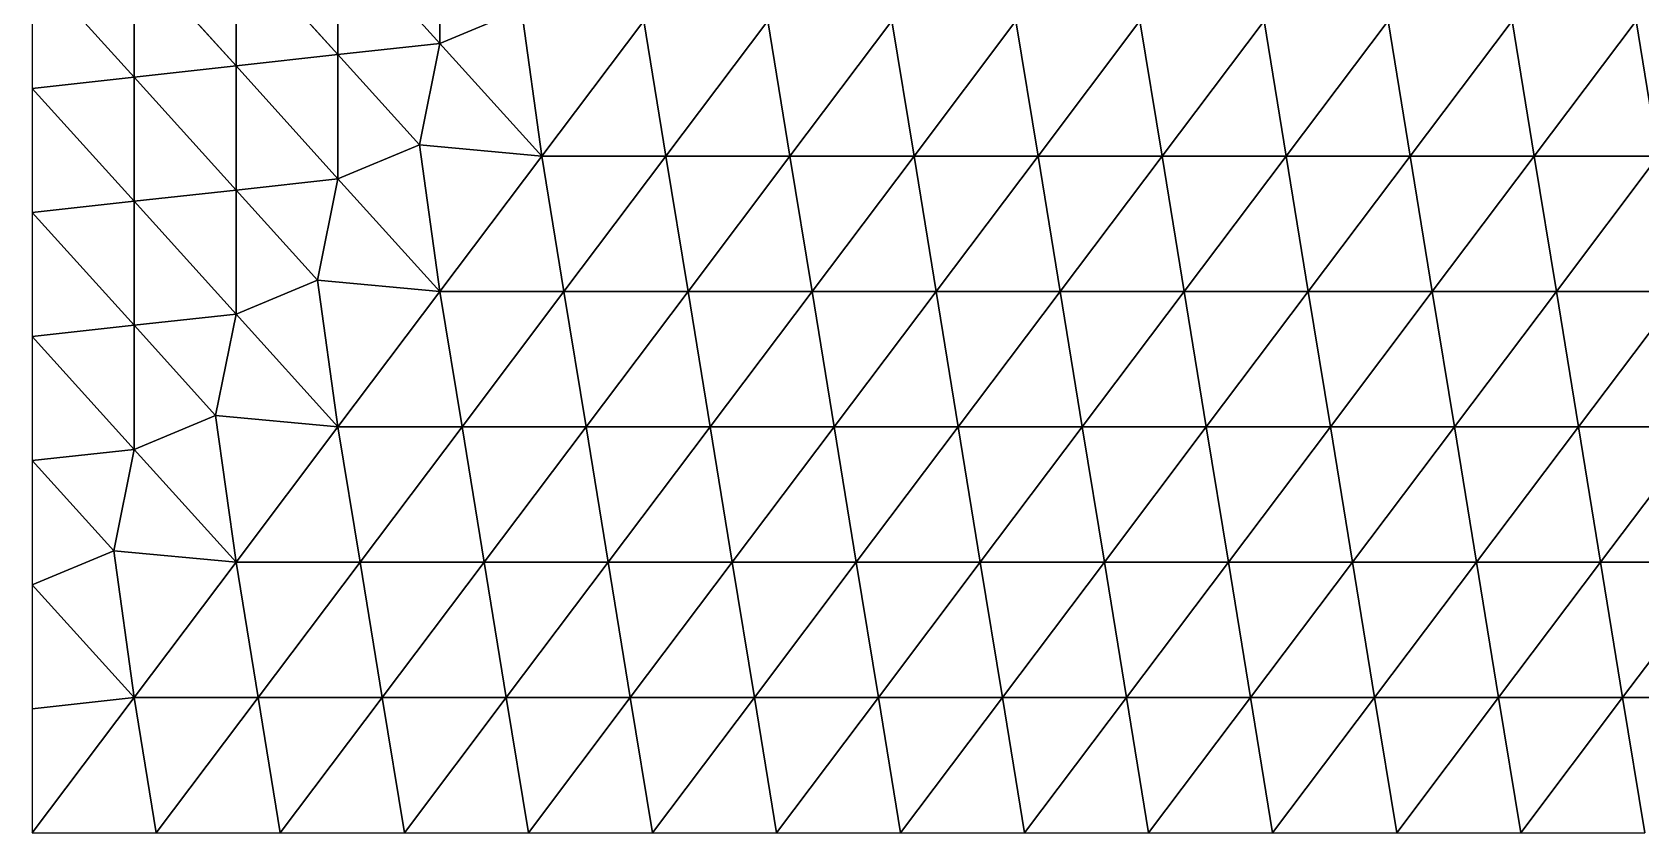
# Model space of a CAD drawing. Extents: x 100 to 350, y 100 to 150.
# Drawn here: x 100 to 120.26, y 100 to 110.08 of the extents above; entities that cross this region are included whole.
import ezdxf

# ---------------------------------------------------------------- set-up
doc = ezdxf.new("R2010")
doc.units = 0

msp = doc.modelspace()

# ---------------------------------------------------------------- linework, layer by layer
at = {"color": 1}
for p, q in [((105.136, 111.505), (105.136, 109.942)), ((105.136, 109.942), (105.136, 111.505)), ((103.852, 109.801), (103.852, 111.363)), ((105.136, 109.942), (103.852, 111.363)), ((103.852, 111.363), (103.852, 109.801)), ((103.852, 111.363), (105.136, 109.942)), ((101.284, 109.517), (101.284, 111.079)), ((102.568, 109.659), (101.284, 111.079)), ((101.284, 111.079), (101.284, 109.517)), ((101.284, 111.079), (102.568, 109.659)), ((102.568, 111.221), (103.852, 109.801)), ((102.568, 111.221), (102.568, 109.659)), ((103.852, 109.801), (102.568, 111.221)), ((102.568, 109.659), (102.568, 111.221)), ((100, 110.938), (101.284, 109.517)), ((101.284, 109.517), (100, 110.938)), ((105.136, 109.942), (106.163, 110.368)), ((106.163, 110.368), (105.136, 109.942)), ((106.163, 110.368), (106.42, 108.522)), ((106.42, 108.522), (106.163, 110.368)), ((106.42, 108.522), (107.704, 110.226)), ((107.704, 110.226), (106.42, 108.522)), ((107.704, 110.226), (107.983, 108.522)), ((107.983, 108.522), (107.704, 110.226)), ((109.267, 110.226), (107.983, 108.522)), ((107.983, 108.522), (109.267, 110.226)), ((109.267, 110.226), (109.545, 108.522)), ((109.545, 108.522), (109.267, 110.226)), ((110.829, 110.226), (109.545, 108.522)), ((109.545, 108.522), (110.829, 110.226)), ((111.108, 108.522), (110.829, 110.226)), ((110.829, 110.226), (111.108, 108.522)), ((112.392, 110.226), (111.108, 108.522)), ((111.108, 108.522), (112.392, 110.226)), ((112.392, 110.226), (112.67, 108.522)), ((112.67, 108.522), (112.392, 110.226)), ((112.67, 108.522), (113.954, 110.226)), ((113.954, 110.226), (112.67, 108.522)), ((113.954, 110.226), (114.233, 108.522)), ((114.233, 108.522), (113.954, 110.226)), ((115.517, 110.226), (114.233, 108.522)), ((114.233, 108.522), (115.517, 110.226)), ((115.517, 110.226), (115.795, 108.522)), ((115.795, 108.522), (115.517, 110.226)), ((117.079, 110.226), (115.795, 108.522)), ((115.795, 108.522), (117.079, 110.226)), ((117.358, 108.522), (117.079, 110.226)), ((117.079, 110.226), (117.358, 108.522)), ((117.358, 108.522), (118.642, 110.226)), ((118.642, 110.226), (117.358, 108.522)), ((118.92, 108.522), (118.642, 110.226)), ((118.642, 110.226), (118.92, 108.522)), ((120.204, 110.226), (118.92, 108.522)), ((118.92, 108.522), (120.204, 110.226)), ((120.483, 108.522), (120.204, 110.226)), ((120.204, 110.226), (120.483, 108.522)), ((105.136, 109.942), (103.852, 109.801)), ((103.852, 109.801), (105.136, 109.942)), ((104.879, 108.664), (105.136, 109.942)), ((105.136, 109.942), (104.879, 108.664)), ((105.136, 109.942), (106.42, 108.522)), ((106.42, 108.522), (105.136, 109.942)), ((102.568, 109.659), (101.284, 109.517)), ((101.284, 109.517), (102.568, 109.659)), ((103.852, 109.801), (102.568, 109.659)), ((102.568, 109.659), (103.852, 109.801)), ((102.568, 109.659), (103.852, 108.238)), ((102.568, 108.096), (102.568, 109.659)), ((103.852, 108.238), (102.568, 109.659)), ((102.568, 109.659), (102.568, 108.096)), ((103.852, 108.238), (103.852, 109.801)), ((103.852, 109.801), (104.879, 108.664)), ((104.879, 108.664), (103.852, 109.801)), ((103.852, 109.801), (103.852, 108.238)), ((101.284, 109.517), (100, 109.375)), ((100, 109.375), (101.284, 109.517)), ((101.284, 109.517), (102.568, 108.096)), ((101.284, 107.954), (101.284, 109.517)), ((102.568, 108.096), (101.284, 109.517)), ((101.284, 109.517), (101.284, 107.954)), ((101.284, 107.954), (100, 109.375)), ((100, 109.375), (101.284, 107.954)), ((104.879, 108.664), (103.852, 108.238)), ((103.852, 108.238), (104.879, 108.664)), ((105.136, 106.817), (104.879, 108.664)), ((104.879, 108.664), (106.42, 108.522)), ((104.879, 108.664), (105.136, 106.817)), ((106.42, 108.522), (104.879, 108.664)), ((106.42, 108.522), (105.136, 106.817)), ((105.136, 106.817), (106.42, 108.522)), ((106.699, 106.817), (106.42, 108.522)), ((107.983, 108.522), (106.42, 108.522)), ((106.42, 108.522), (106.699, 106.817)), ((106.42, 108.522), (107.983, 108.522)), ((107.983, 108.522), (106.699, 106.817)), ((106.699, 106.817), (107.983, 108.522)), ((107.983, 108.522), (108.261, 106.817)), ((109.545, 108.522), (107.983, 108.522)), ((107.983, 108.522), (109.545, 108.522)), ((108.261, 106.817), (107.983, 108.522)), ((108.261, 106.817), (109.545, 108.522)), ((109.545, 108.522), (108.261, 106.817)), ((109.545, 108.522), (111.108, 108.522)), ((111.108, 108.522), (109.545, 108.522)), ((109.545, 108.522), (109.824, 106.817)), ((109.824, 106.817), (109.545, 108.522)), ((109.824, 106.817), (111.108, 108.522)), ((111.108, 108.522), (109.824, 106.817)), ((111.386, 106.817), (111.108, 108.522)), ((111.108, 108.522), (112.67, 108.522)), ((111.108, 108.522), (111.386, 106.817)), ((112.67, 108.522), (111.108, 108.522)), ((111.386, 106.817), (112.67, 108.522)), ((112.67, 108.522), (111.386, 106.817)), ((112.949, 106.817), (112.67, 108.522)), ((114.233, 108.522), (112.67, 108.522)), ((112.67, 108.522), (112.949, 106.817)), ((112.67, 108.522), (114.233, 108.522)), ((114.233, 108.522), (112.949, 106.817)), ((112.949, 106.817), (114.233, 108.522)), ((114.511, 106.817), (114.233, 108.522)), ((114.233, 108.522), (114.511, 106.817)), ((115.795, 108.522), (114.233, 108.522)), ((114.233, 108.522), (115.795, 108.522)), ((114.511, 106.817), (115.795, 108.522)), ((115.795, 108.522), (114.511, 106.817)), ((115.795, 108.522), (117.358, 108.522)), ((117.358, 108.522), (115.795, 108.522)), ((115.795, 108.522), (116.074, 106.817)), ((116.074, 106.817), (115.795, 108.522)), ((116.074, 106.817), (117.358, 108.522)), ((117.358, 108.522), (116.074, 106.817)), ((117.636, 106.817), (117.358, 108.522)), ((117.358, 108.522), (118.92, 108.522)), ((117.358, 108.522), (117.636, 106.817)), ((118.92, 108.522), (117.358, 108.522)), ((118.92, 108.522), (117.636, 106.817)), ((117.636, 106.817), (118.92, 108.522)), ((119.199, 106.817), (118.92, 108.522)), ((118.92, 108.522), (120.483, 108.522)), ((120.483, 108.522), (118.92, 108.522)), ((118.92, 108.522), (119.199, 106.817)), ((119.199, 106.817), (120.483, 108.522)), ((120.483, 108.522), (119.199, 106.817)), ((102.568, 108.096), (103.852, 108.238)), ((103.852, 108.238), (102.568, 108.096)), ((103.852, 108.238), (103.595, 106.96)), ((103.595, 106.96), (103.852, 108.238)), ((103.852, 108.238), (105.136, 106.817)), ((105.136, 106.817), (103.852, 108.238)), ((102.568, 108.096), (101.284, 107.954)), ((101.284, 107.954), (102.568, 108.096)), ((102.568, 106.534), (102.568, 108.096)), ((103.595, 106.96), (102.568, 108.096)), ((102.568, 108.096), (102.568, 106.534)), ((102.568, 108.096), (103.595, 106.96)), ((101.284, 107.954), (100, 107.812)), ((100, 107.812), (101.284, 107.954)), ((100, 107.812), (101.284, 106.392)), ((101.284, 106.392), (100, 107.812)), ((101.284, 106.392), (101.284, 107.954)), ((101.284, 107.954), (102.568, 106.534)), ((102.568, 106.534), (101.284, 107.954)), ((101.284, 107.954), (101.284, 106.392)), ((102.568, 106.534), (103.595, 106.96)), ((103.595, 106.96), (102.568, 106.534)), ((103.595, 106.96), (103.852, 105.113)), ((105.136, 106.817), (103.595, 106.96)), ((103.595, 106.96), (105.136, 106.817)), ((103.852, 105.113), (103.595, 106.96)), ((105.136, 106.817), (103.852, 105.113)), ((103.852, 105.113), (105.136, 106.817)), ((105.415, 105.113), (105.136, 106.817)), ((106.699, 106.817), (105.136, 106.817)), ((105.136, 106.817), (105.415, 105.113)), ((105.136, 106.817), (106.699, 106.817)), ((105.415, 105.113), (106.699, 106.817)), ((106.699, 106.817), (105.415, 105.113)), ((106.699, 106.817), (106.977, 105.113)), ((108.261, 106.817), (106.699, 106.817)), ((106.699, 106.817), (108.261, 106.817)), ((106.977, 105.113), (106.699, 106.817)), ((106.977, 105.113), (108.261, 106.817)), ((108.261, 106.817), (106.977, 105.113)), ((108.54, 105.113), (108.261, 106.817)), ((109.824, 106.817), (108.261, 106.817)), ((108.261, 106.817), (108.54, 105.113)), ((108.261, 106.817), (109.824, 106.817)), ((109.824, 106.817), (108.54, 105.113)), ((108.54, 105.113), (109.824, 106.817)), ((109.824, 106.817), (110.102, 105.113)), ((111.386, 106.817), (109.824, 106.817)), ((109.824, 106.817), (111.386, 106.817)), ((110.102, 105.113), (109.824, 106.817)), ((110.102, 105.113), (111.386, 106.817)), ((111.386, 106.817), (110.102, 105.113)), ((111.665, 105.113), (111.386, 106.817)), ((112.949, 106.817), (111.386, 106.817)), ((111.386, 106.817), (111.665, 105.113)), ((111.386, 106.817), (112.949, 106.817)), ((112.949, 106.817), (111.665, 105.113)), ((111.665, 105.113), (112.949, 106.817)), ((112.949, 106.817), (113.227, 105.113)), ((114.511, 106.817), (112.949, 106.817)), ((112.949, 106.817), (114.511, 106.817)), ((113.227, 105.113), (112.949, 106.817)), ((113.227, 105.113), (114.511, 106.817)), ((114.511, 106.817), (113.227, 105.113)), ((116.074, 106.817), (114.511, 106.817)), ((114.511, 106.817), (114.79, 105.113)), ((114.511, 106.817), (116.074, 106.817)), ((114.79, 105.113), (114.511, 106.817)), ((116.074, 106.817), (114.79, 105.113)), ((114.79, 105.113), (116.074, 106.817)), ((116.074, 106.817), (116.352, 105.113)), ((117.636, 106.817), (116.074, 106.817)), ((116.074, 106.817), (117.636, 106.817)), ((116.352, 105.113), (116.074, 106.817)), ((116.352, 105.113), (117.636, 106.817)), ((117.636, 106.817), (116.352, 105.113)), ((117.636, 106.817), (119.199, 106.817)), ((119.199, 106.817), (117.636, 106.817)), ((117.636, 106.817), (117.915, 105.113)), ((117.915, 105.113), (117.636, 106.817)), ((119.199, 106.817), (117.915, 105.113)), ((117.915, 105.113), (119.199, 106.817)), ((119.477, 105.113), (119.199, 106.817)), ((119.199, 106.817), (120.761, 106.817)), ((119.199, 106.817), (119.477, 105.113)), ((120.761, 106.817), (119.199, 106.817)), ((119.477, 105.113), (120.761, 106.817)), ((120.761, 106.817), (119.477, 105.113)), ((101.284, 106.392), (100, 106.25)), ((100, 106.25), (101.284, 106.392)), ((102.568, 106.534), (101.284, 106.392)), ((101.284, 106.392), (102.568, 106.534)), ((101.284, 106.392), (102.311, 105.255)), ((101.284, 104.829), (101.284, 106.392)), ((101.284, 106.392), (101.284, 104.829)), ((102.311, 105.255), (101.284, 106.392)), ((102.311, 105.255), (102.568, 106.534)), ((102.568, 106.534), (102.311, 105.255)), ((103.852, 105.113), (102.568, 106.534)), ((102.568, 106.534), (103.852, 105.113)), ((101.284, 104.829), (100, 106.25)), ((100, 106.25), (101.284, 104.829)), ((102.311, 105.255), (101.284, 104.829)), ((101.284, 104.829), (102.311, 105.255)), ((102.568, 103.409), (102.311, 105.255)), ((102.311, 105.255), (103.852, 105.113)), ((102.311, 105.255), (102.568, 103.409)), ((103.852, 105.113), (102.311, 105.255)), ((103.852, 105.113), (102.568, 103.409)), ((102.568, 103.409), (103.852, 105.113)), ((104.131, 103.409), (103.852, 105.113)), ((103.852, 105.113), (105.415, 105.113)), ((105.415, 105.113), (103.852, 105.113)), ((103.852, 105.113), (104.131, 103.409)), ((104.131, 103.409), (105.415, 105.113)), ((105.415, 105.113), (104.131, 103.409)), ((105.693, 103.409), (105.415, 105.113)), ((105.415, 105.113), (106.977, 105.113)), ((105.415, 105.113), (105.693, 103.409)), ((106.977, 105.113), (105.415, 105.113)), ((106.977, 105.113), (105.693, 103.409)), ((105.693, 103.409), (106.977, 105.113)), ((108.54, 105.113), (106.977, 105.113)), ((106.977, 105.113), (107.256, 103.409)), ((106.977, 105.113), (108.54, 105.113)), ((107.256, 103.409), (106.977, 105.113)), ((108.54, 105.113), (107.256, 103.409)), ((107.256, 103.409), (108.54, 105.113)), ((108.54, 105.113), (108.818, 103.409)), ((110.102, 105.113), (108.54, 105.113)), ((108.54, 105.113), (110.102, 105.113)), ((108.818, 103.409), (108.54, 105.113)), ((108.818, 103.409), (110.102, 105.113)), ((110.102, 105.113), (108.818, 103.409)), ((110.381, 103.409), (110.102, 105.113)), ((111.665, 105.113), (110.102, 105.113)), ((110.102, 105.113), (110.381, 103.409)), ((110.102, 105.113), (111.665, 105.113)), ((110.381, 103.409), (111.665, 105.113)), ((111.665, 105.113), (110.381, 103.409)), ((111.665, 105.113), (111.943, 103.409)), ((113.227, 105.113), (111.665, 105.113)), ((111.665, 105.113), (113.227, 105.113)), ((111.943, 103.409), (111.665, 105.113)), ((111.943, 103.409), (113.227, 105.113)), ((113.227, 105.113), (111.943, 103.409)), ((114.79, 105.113), (113.227, 105.113)), ((113.227, 105.113), (113.506, 103.409)), ((113.227, 105.113), (114.79, 105.113)), ((113.506, 103.409), (113.227, 105.113)), ((114.79, 105.113), (113.506, 103.409)), ((113.506, 103.409), (114.79, 105.113)), ((114.79, 105.113), (115.068, 103.409)), ((116.352, 105.113), (114.79, 105.113)), ((114.79, 105.113), (116.352, 105.113)), ((115.068, 103.409), (114.79, 105.113)), ((115.068, 103.409), (116.352, 105.113)), ((116.352, 105.113), (115.068, 103.409)), ((116.631, 103.409), (116.352, 105.113)), ((117.915, 105.113), (116.352, 105.113)), ((116.352, 105.113), (116.631, 103.409)), ((116.352, 105.113), (117.915, 105.113)), ((116.631, 103.409), (117.915, 105.113)), ((117.915, 105.113), (116.631, 103.409)), ((117.915, 105.113), (118.193, 103.409)), ((119.477, 105.113), (117.915, 105.113)), ((117.915, 105.113), (119.477, 105.113)), ((118.193, 103.409), (117.915, 105.113)), ((118.193, 103.409), (119.477, 105.113)), ((119.477, 105.113), (118.193, 103.409)), ((119.756, 103.409), (119.477, 105.113)), ((121.04, 105.113), (119.477, 105.113)), ((119.477, 105.113), (119.756, 103.409)), ((119.477, 105.113), (121.04, 105.113)), ((121.04, 105.113), (119.756, 103.409)), ((119.756, 103.409), (121.04, 105.113)), ((101.284, 104.829), (100, 104.688)), ((100, 104.688), (101.284, 104.829)), ((101.027, 103.551), (101.284, 104.829)), ((101.284, 104.829), (101.027, 103.551)), ((101.284, 104.829), (102.568, 103.409)), ((102.568, 103.409), (101.284, 104.829)), ((100, 104.688), (101.027, 103.551)), ((101.027, 103.551), (100, 104.688)), ((101.027, 103.551), (100, 103.125)), ((100, 103.125), (101.027, 103.551)), ((101.284, 101.704), (101.027, 103.551)), ((101.027, 103.551), (102.568, 103.409)), ((101.027, 103.551), (101.284, 101.704)), ((102.568, 103.409), (101.027, 103.551)), ((102.568, 103.409), (101.284, 101.704)), ((101.284, 101.704), (102.568, 103.409)), ((102.568, 103.409), (104.131, 103.409)), ((104.131, 103.409), (102.568, 103.409)), ((102.568, 103.409), (102.847, 101.704)), ((102.847, 101.704), (102.568, 103.409)), ((104.131, 103.409), (102.847, 101.704)), ((102.847, 101.704), (104.131, 103.409)), ((104.409, 101.704), (104.131, 103.409)), ((104.131, 103.409), (105.693, 103.409)), ((104.131, 103.409), (104.409, 101.704)), ((105.693, 103.409), (104.131, 103.409)), ((105.693, 103.409), (104.409, 101.704)), ((104.409, 101.704), (105.693, 103.409)), ((105.972, 101.704), (105.693, 103.409)), ((107.256, 103.409), (105.693, 103.409)), ((105.693, 103.409), (105.972, 101.704)), ((105.693, 103.409), (107.256, 103.409)), ((107.256, 103.409), (105.972, 101.704)), ((105.972, 101.704), (107.256, 103.409)), ((107.256, 103.409), (107.534, 101.704)), ((108.818, 103.409), (107.256, 103.409)), ((107.256, 103.409), (108.818, 103.409)), ((107.534, 101.704), (107.256, 103.409)), ((108.818, 103.409), (107.534, 101.704)), ((107.534, 101.704), (108.818, 103.409)), ((109.097, 101.704), (108.818, 103.409)), ((108.818, 103.409), (110.381, 103.409)), ((110.381, 103.409), (108.818, 103.409)), ((108.818, 103.409), (109.097, 101.704)), ((109.097, 101.704), (110.381, 103.409)), ((110.381, 103.409), (109.097, 101.704)), ((110.659, 101.704), (110.381, 103.409)), ((110.381, 103.409), (111.943, 103.409)), ((110.381, 103.409), (110.659, 101.704)), ((111.943, 103.409), (110.381, 103.409)), ((111.943, 103.409), (110.659, 101.704)), ((110.659, 101.704), (111.943, 103.409)), ((112.222, 101.704), (111.943, 103.409)), ((113.506, 103.409), (111.943, 103.409)), ((111.943, 103.409), (112.222, 101.704)), ((111.943, 103.409), (113.506, 103.409)), ((112.222, 101.704), (113.506, 103.409)), ((113.506, 103.409), (112.222, 101.704)), ((113.506, 103.409), (113.784, 101.704)), ((115.068, 103.409), (113.506, 103.409)), ((113.506, 103.409), (115.068, 103.409)), ((113.784, 101.704), (113.506, 103.409)), ((113.784, 101.704), (115.068, 103.409)), ((115.068, 103.409), (113.784, 101.704)), ((115.068, 103.409), (116.631, 103.409)), ((116.631, 103.409), (115.068, 103.409)), ((115.068, 103.409), (115.347, 101.704)), ((115.347, 101.704), (115.068, 103.409)), ((116.631, 103.409), (115.347, 101.704)), ((115.347, 101.704), (116.631, 103.409)), ((116.909, 101.704), (116.631, 103.409)), ((116.631, 103.409), (118.193, 103.409)), ((116.631, 103.409), (116.909, 101.704)), ((118.193, 103.409), (116.631, 103.409)), ((118.193, 103.409), (116.909, 101.704)), ((116.909, 101.704), (118.193, 103.409)), ((118.193, 103.409), (119.756, 103.409)), ((119.756, 103.409), (118.193, 103.409)), ((118.193, 103.409), (118.472, 101.704)), ((118.472, 101.704), (118.193, 103.409)), ((118.472, 101.704), (119.756, 103.409)), ((119.756, 103.409), (118.472, 101.704)), ((119.756, 103.409), (121.318, 103.409)), ((119.756, 103.409), (120.034, 101.704)), ((121.318, 103.409), (119.756, 103.409)), ((120.034, 101.704), (119.756, 103.409)), ((121.318, 103.409), (120.034, 101.704)), ((120.034, 101.704), (121.318, 103.409)), ((100, 103.125), (101.284, 101.704)), ((101.284, 101.704), (100, 103.125)), ((101.284, 101.704), (100, 100)), ((100, 101.562), (101.284, 101.704)), ((100, 100), (101.284, 101.704)), ((101.284, 101.704), (100, 101.562)), ((101.562, 100), (101.284, 101.704)), ((102.847, 101.704), (101.284, 101.704)), ((101.284, 101.704), (101.562, 100)), ((101.284, 101.704), (102.847, 101.704)), ((101.562, 100), (102.847, 101.704)), ((102.847, 101.704), (101.562, 100)), ((102.847, 101.704), (103.125, 100)), ((104.409, 101.704), (102.847, 101.704)), ((102.847, 101.704), (104.409, 101.704)), ((103.125, 100), (102.847, 101.704)), ((103.125, 100), (104.409, 101.704)), ((104.409, 101.704), (103.125, 100)), ((104.409, 101.704), (105.972, 101.704)), ((104.688, 100), (104.409, 101.704)), ((105.972, 101.704), (104.409, 101.704)), ((104.409, 101.704), (104.688, 100)), ((104.688, 100), (105.972, 101.704)), ((105.972, 101.704), (104.688, 100)), ((105.972, 101.704), (107.534, 101.704)), ((105.972, 101.704), (106.25, 100)), ((107.534, 101.704), (105.972, 101.704)), ((106.25, 100), (105.972, 101.704)), ((107.534, 101.704), (106.25, 100)), ((106.25, 100), (107.534, 101.704)), ((107.812, 100), (107.534, 101.704)), ((107.534, 101.704), (109.097, 101.704)), ((109.097, 101.704), (107.534, 101.704)), ((107.534, 101.704), (107.812, 100)), ((107.812, 100), (109.097, 101.704)), ((109.097, 101.704), (107.812, 100)), ((109.375, 100), (109.097, 101.704)), ((109.097, 101.704), (110.659, 101.704)), ((109.097, 101.704), (109.375, 100)), ((110.659, 101.704), (109.097, 101.704)), ((110.659, 101.704), (109.375, 100)), ((109.375, 100), (110.659, 101.704)), ((110.938, 100), (110.659, 101.704)), ((110.659, 101.704), (112.222, 101.704)), ((112.222, 101.704), (110.659, 101.704)), ((110.659, 101.704), (110.938, 100)), ((110.938, 100), (112.222, 101.704)), ((112.222, 101.704), (110.938, 100)), ((112.5, 100), (112.222, 101.704)), ((112.222, 101.704), (113.784, 101.704)), ((112.222, 101.704), (112.5, 100)), ((113.784, 101.704), (112.222, 101.704)), ((113.784, 101.704), (112.5, 100)), ((112.5, 100), (113.784, 101.704)), ((114.062, 100), (113.784, 101.704)), ((115.347, 101.704), (113.784, 101.704)), ((113.784, 101.704), (114.062, 100)), ((113.784, 101.704), (115.347, 101.704)), ((114.062, 100), (115.347, 101.704)), ((115.347, 101.704), (114.062, 100)), ((115.347, 101.704), (115.625, 100)), ((116.909, 101.704), (115.347, 101.704)), ((115.347, 101.704), (116.909, 101.704)), ((115.625, 100), (115.347, 101.704)), ((115.625, 100), (116.909, 101.704)), ((116.909, 101.704), (115.625, 100)), ((117.188, 100), (116.909, 101.704)), ((116.909, 101.704), (118.472, 101.704)), ((118.472, 101.704), (116.909, 101.704)), ((116.909, 101.704), (117.188, 100)), ((117.188, 100), (118.472, 101.704)), ((118.472, 101.704), (117.188, 100)), ((118.75, 100), (118.472, 101.704)), ((118.472, 101.704), (120.034, 101.704)), ((118.472, 101.704), (118.75, 100)), ((120.034, 101.704), (118.472, 101.704)), ((120.034, 101.704), (118.75, 100)), ((118.75, 100), (120.034, 101.704)), ((120.312, 100), (120.034, 101.704)), ((121.597, 101.704), (120.034, 101.704)), ((120.034, 101.704), (120.312, 100)), ((120.034, 101.704), (121.597, 101.704))]:
    msp.add_line(p, q, dxfattribs=at)
at = {"color": 7}
for p, q in [((100, 110.938), (100, 109.375)), ((100, 109.375), (100, 107.812)), ((100, 107.812), (100, 106.25)), ((100, 106.25), (100, 104.688)), ((100, 104.688), (100, 103.125)), ((100, 103.125), (100, 101.562)), ((100, 101.562), (100, 100)), ((100, 100), (101.562, 100)), ((101.562, 100), (103.125, 100)), ((103.125, 100), (104.688, 100)), ((104.688, 100), (106.25, 100)), ((106.25, 100), (107.812, 100)), ((107.812, 100), (109.375, 100)), ((109.375, 100), (110.938, 100)), ((110.938, 100), (112.5, 100)), ((112.5, 100), (114.062, 100)), ((114.062, 100), (115.625, 100)), ((115.625, 100), (117.188, 100)), ((117.188, 100), (118.75, 100)), ((118.75, 100), (120.312, 100))]:
    msp.add_line(p, q, dxfattribs=at)

doc.saveas('drawing.dxf')
